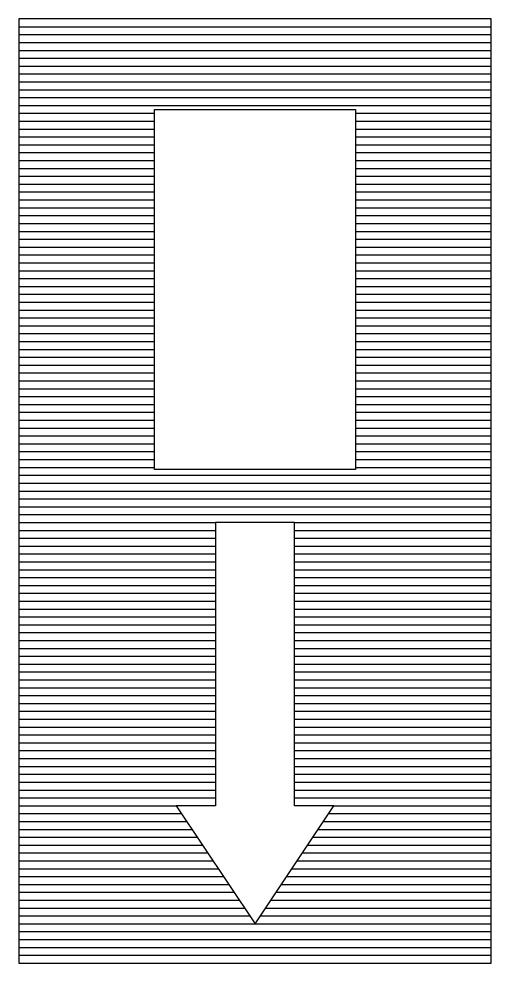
# Model space of a CAD drawing. Header units: millimetres. Extents: x -3 to 2253, y -3 to 1300.
# Drawn here: x 202 to 208, y 299 to 311 of the extents above; entities that cross this region are included whole.
import ezdxf

# ---------------------------------------------------------------- set-up
doc = ezdxf.new("R2010")
doc.units = ezdxf.units.MM
doc.layers.add('GROEN', color=3, linetype='Continuous')
doc.layers.add('VEILIG', color=7, linetype='Continuous')

# ---------------------------------------------------------------- blocks, each defined once
blk = doc.blocks.new('*X237')
at = {"color": 0}
for p, q in [((27, 105.9), (33, 105.9)), ((27, 105.8), (33, 105.8)), ((27, 105.7), (33, 105.7)), ((27, 105.6), (33, 105.6)), ((27, 105.5), (33, 105.5)), ((27, 105.4), (33, 105.4)), ((27, 105.3), (33, 105.3)), ((27, 105.2), (33, 105.2)), ((27, 105.1), (33, 105.1)), ((27, 105), (33, 105)), ((27, 104.9), (33, 104.9)), ((27, 104.8), (28.725, 104.8)), ((31.275, 104.8), (33, 104.8)), ((27, 104.7), (28.725, 104.7)), ((31.275, 104.7), (33, 104.7)), ((27, 104.6), (28.725, 104.6)), ((31.275, 104.6), (33, 104.6)), ((27, 104.5), (28.725, 104.5)), ((27, 104.4), (28.725, 104.4)), ((31.275, 104.5), (33, 104.5)), ((31.275, 104.4), (33, 104.4)), ((27, 104.3), (28.725, 104.3)), ((31.275, 104.3), (33, 104.3)), ((27, 104.2), (28.725, 104.2)), ((31.275, 104.2), (33, 104.2)), ((27, 104.1), (28.725, 104.1)), ((31.275, 104.1), (33, 104.1)), ((27, 104), (28.725, 104)), ((31.275, 104), (33, 104)), ((27, 103.9), (28.725, 103.9)), ((27, 103.8), (28.725, 103.8)), ((31.275, 103.9), (33, 103.9)), ((31.275, 103.8), (33, 103.8)), ((27, 103.7), (28.725, 103.7)), ((31.275, 103.7), (33, 103.7)), ((27, 103.6), (28.725, 103.6)), ((31.275, 103.6), (33, 103.6)), ((27, 103.5), (28.725, 103.5)), ((31.275, 103.5), (33, 103.5)), ((27, 103.4), (28.725, 103.4)), ((31.275, 103.4), (33, 103.4)), ((27, 103.3), (28.725, 103.3)), ((27, 103.2), (28.725, 103.2)), ((31.275, 103.3), (33, 103.3)), ((31.275, 103.2), (33, 103.2)), ((27, 103.1), (28.725, 103.1)), ((31.275, 103.1), (33, 103.1)), ((27, 103), (28.725, 103)), ((31.275, 103), (33, 103)), ((27, 102.9), (28.725, 102.9)), ((31.275, 102.9), (33, 102.9)), ((27, 102.8), (28.725, 102.8)), ((31.275, 102.8), (33, 102.8)), ((27, 102.7), (28.725, 102.7)), ((27, 102.6), (28.725, 102.6)), ((31.275, 102.7), (33, 102.7)), ((31.275, 102.6), (33, 102.6)), ((27, 102.5), (28.725, 102.5)), ((31.275, 102.5), (33, 102.5)), ((27, 102.4), (28.725, 102.4)), ((31.275, 102.4), (33, 102.4)), ((27, 102.3), (28.725, 102.3)), ((31.275, 102.3), (33, 102.3)), ((27, 102.2), (28.725, 102.2)), ((31.275, 102.2), (33, 102.2)), ((27, 102.1), (28.725, 102.1)), ((27, 102), (28.725, 102)), ((31.275, 102.1), (33, 102.1)), ((31.275, 102), (33, 102)), ((27, 101.9), (28.725, 101.9)), ((31.275, 101.9), (33, 101.9)), ((27, 101.8), (28.725, 101.8)), ((31.275, 101.8), (33, 101.8)), ((27, 101.7), (28.725, 101.7)), ((31.275, 101.7), (33, 101.7)), ((27, 101.6), (28.725, 101.6)), ((31.275, 101.6), (33, 101.6)), ((27, 101.5), (28.725, 101.5)), ((27, 101.4), (28.725, 101.4)), ((31.275, 101.5), (33, 101.5)), ((31.275, 101.4), (33, 101.4)), ((27, 101.3), (28.725, 101.3)), ((31.275, 101.3), (33, 101.3)), ((27, 101.2), (28.725, 101.2)), ((31.275, 101.2), (33, 101.2)), ((27, 101.1), (28.725, 101.1)), ((31.275, 101.1), (33, 101.1)), ((27, 101), (28.725, 101)), ((31.275, 101), (33, 101)), ((27, 100.9), (28.725, 100.9)), ((27, 100.8), (28.725, 100.8)), ((31.275, 100.9), (33, 100.9)), ((31.275, 100.8), (33, 100.8)), ((27, 100.7), (28.725, 100.7)), ((31.275, 100.7), (33, 100.7)), ((27, 100.6), (28.725, 100.6)), ((31.275, 100.6), (33, 100.6)), ((27, 100.5), (28.725, 100.5)), ((31.275, 100.5), (33, 100.5)), ((27, 100.4), (28.725, 100.4)), ((31.275, 100.4), (33, 100.4)), ((27, 100.3), (28.725, 100.3)), ((27, 100.2), (33, 100.2)), ((31.275, 100.3), (33, 100.3)), ((27, 100.1), (33, 100.1)), ((27, 100), (33, 100)), ((27, 99.9), (33, 99.9)), ((27, 99.8), (33, 99.8)), ((27, 99.7), (33, 99.7)), ((27, 99.6), (29.5, 99.6)), ((30.5, 99.6), (33, 99.6)), ((27, 99.5), (29.5, 99.5)), ((30.5, 99.5), (33, 99.5)), ((27, 99.4), (29.5, 99.4)), ((30.5, 99.4), (33, 99.4)), ((27, 99.3), (29.5, 99.3)), ((30.5, 99.3), (33, 99.3)), ((27, 99.2), (29.5, 99.2)), ((30.5, 99.2), (33, 99.2)), ((27, 99.1), (29.5, 99.1)), ((27, 99), (29.5, 99)), ((30.5, 99.1), (33, 99.1)), ((30.5, 99), (33, 99)), ((27, 98.9), (29.5, 98.9)), ((30.5, 98.9), (33, 98.9)), ((27, 98.8), (29.5, 98.8)), ((30.5, 98.8), (33, 98.8)), ((27, 98.7), (29.5, 98.7)), ((30.5, 98.7), (33, 98.7)), ((27, 98.6), (29.5, 98.6)), ((30.5, 98.6), (33, 98.6)), ((27, 98.5), (29.5, 98.5)), ((27, 98.4), (29.5, 98.4)), ((30.5, 98.5), (33, 98.5)), ((30.5, 98.4), (33, 98.4)), ((27, 98.3), (29.5, 98.3)), ((30.5, 98.3), (33, 98.3)), ((27, 98.2), (29.5, 98.2)), ((30.5, 98.2), (33, 98.2)), ((27, 98.1), (29.5, 98.1)), ((30.5, 98.1), (33, 98.1)), ((27, 98), (29.5, 98)), ((30.5, 98), (33, 98)), ((27, 97.9), (29.5, 97.9)), ((27, 97.8), (29.5, 97.8)), ((30.5, 97.9), (33, 97.9)), ((30.5, 97.8), (33, 97.8)), ((27, 97.7), (29.5, 97.7)), ((30.5, 97.7), (33, 97.7)), ((27, 97.6), (29.5, 97.6)), ((30.5, 97.6), (33, 97.6)), ((27, 97.5), (29.5, 97.5)), ((30.5, 97.5), (33, 97.5)), ((27, 97.4), (29.5, 97.4)), ((30.5, 97.4), (33, 97.4)), ((27, 97.3), (29.5, 97.3)), ((27, 97.2), (29.5, 97.2)), ((30.5, 97.3), (33, 97.3)), ((30.5, 97.2), (33, 97.2)), ((27, 97.1), (29.5, 97.1)), ((30.5, 97.1), (33, 97.1)), ((27, 97), (29.5, 97)), ((30.5, 97), (33, 97)), ((27, 96.9), (29.5, 96.9)), ((30.5, 96.9), (33, 96.9)), ((27, 96.8), (29.5, 96.8)), ((30.5, 96.8), (33, 96.8)), ((27, 96.7), (29.5, 96.7)), ((27, 96.6), (29.5, 96.6)), ((30.5, 96.7), (33, 96.7)), ((30.5, 96.6), (33, 96.6)), ((27, 96.5), (29.5, 96.5)), ((30.5, 96.5), (33, 96.5)), ((27, 96.4), (29.5, 96.4)), ((30.5, 96.4), (33, 96.4)), ((27, 96.3), (29.5, 96.3)), ((30.5, 96.3), (33, 96.3)), ((27, 96.2), (29.5, 96.2)), ((30.5, 96.2), (33, 96.2)), ((27, 96.1), (29.5, 96.1)), ((27, 96), (29, 96)), ((30.5, 96.1), (33, 96.1)), ((31, 96), (33, 96)), ((27, 95.9), (29.067, 95.9)), ((30.933, 95.9), (33, 95.9)), ((27, 95.8), (29.133, 95.8)), ((30.867, 95.8), (33, 95.8)), ((27, 95.7), (29.2, 95.7)), ((30.8, 95.7), (33, 95.7)), ((27, 95.6), (29.267, 95.6)), ((30.733, 95.6), (33, 95.6)), ((27, 95.5), (29.333, 95.5)), ((27, 95.4), (29.4, 95.4)), ((30.6, 95.4), (33, 95.4)), ((30.667, 95.5), (33, 95.5)), ((27, 95.3), (29.467, 95.3)), ((30.533, 95.3), (33, 95.3)), ((27, 95.2), (29.533, 95.2)), ((30.467, 95.2), (33, 95.2)), ((27, 95.1), (29.6, 95.1)), ((30.4, 95.1), (33, 95.1)), ((27, 95), (29.667, 95)), ((30.333, 95), (33, 95)), ((27, 94.9), (29.733, 94.9)), ((27, 94.8), (29.8, 94.8)), ((30.2, 94.8), (33, 94.8)), ((30.267, 94.9), (33, 94.9)), ((27, 94.7), (29.867, 94.7)), ((30.133, 94.7), (33, 94.7)), ((27, 94.6), (29.933, 94.6)), ((30.067, 94.6), (33, 94.6)), ((27, 94.5), (33, 94.5)), ((27, 94.4), (33, 94.4)), ((27, 94.3), (33, 94.3)), ((27, 94.2), (33, 94.2)), ((27, 94.1), (33, 94.1))]:
    blk.add_line(p, q, dxfattribs=at)
blk = doc.blocks.new('0606')
at = {"layer": 'VEILIG'}
for p, q in [((3, 6), (-3, 6)), ((-3, 6), (-3, -6)), ((3, -6), (3, 6)), ((-3, -6), (3, -6))]:
    blk.add_line(p, q, dxfattribs=at)
for points in [[(1.275, 0.275), (-1.275, 0.275), (-1.275, 4.85), (1.275, 4.85)], [(-0.5, -4), (-1, -4), (0, -5.5), (1, -4), (0.5, -4), (0.5, -0.4), (-0.5, -0.4)]]:
    blk.add_lwpolyline(points, close=True, dxfattribs=at)
at = {"layer": 'GROEN'}
blk.add_blockref('*X237', (-30, -100), dxfattribs=at)

msp = doc.modelspace()

# ---------------------------------------------------------------- block references
msp.add_blockref('0606', (205, 305))

doc.saveas('drawing.dxf')
